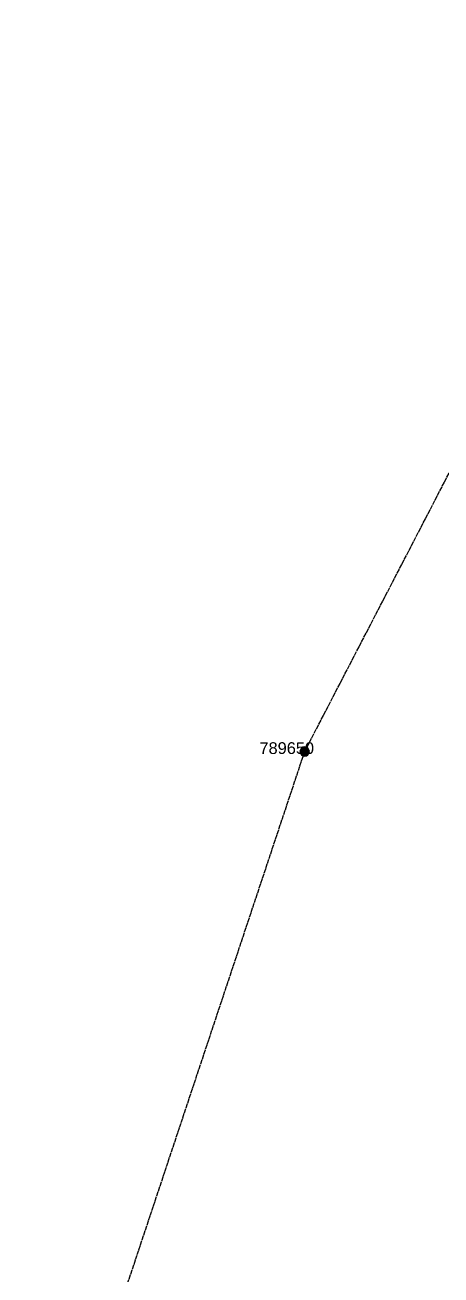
# Model space of a CAD drawing. Header units: metres. Extents: x 257881 to 262822, y 6187520 to 6191911.
# Drawn here: x 259419 to 259507.8, y 6189376.1 to 6189642.9 of the extents above; entities that cross this region are included whole.
import ezdxf
from ezdxf.enums import TextEntityAlignment as Align

# ---------------------------------------------------------------- set-up
doc = ezdxf.new("R2010")
doc.units = ezdxf.units.M
doc.linetypes.add('Cable Exist OH', pattern=[1, 1, 0])
doc.layers.get('0').update_dxf_attribs({"color": 6})
doc.layers.add('Mains_HV_EXT', color=7, linetype='Continuous')
doc.layers.add('SupportsOH_SP_TR_HV_LV_SL_EXT', color=7, linetype='Continuous')
doc.styles.add('POLE_LABEL', font='arial.ttf')
doc.styles.get("Standard").update_dxf_attribs({"font": 'arial.ttf'})

# ---------------------------------------------------------------- blocks, each defined once
blk = doc.blocks.new('POLE_EXT')
blk.add_hatch(color=256).paths.add_polyline_path([(-1, 0, 1), (1, 0, 1)])
blk.add_lwpolyline([(-1, 0, 1), (1, 0, 1)], format="xyb", close=True)
for tag, height, flags, p in [('pNumber', 2.5, 8, (-17.84, 2.07)), ('OWNED_BY', 0.2, 9, (1.35, -0.4)), ('SPECIAL_USE', 0.2, 9, (1.35, -0.8)), ('STATE', 0.2, 9, (1.35, -1)), ('cLV', 0.2, 9, (1.35, -1.4)), ('hDepth', 0.2, 9, (1.35, -1.6)), ('hDia', 0.2, 9, (1.35, -1.8)), ('cHV', 0.2, 9, (1.35, -2)), ('PARENT', 0.2, 9, (1.35, -0.6)), ('USAGE', 0.2, 9, (1.35, -1.2)), ('LBRACKET', 0.2, 9, (1.35, -2.2)), ('LExisting', 0.2, 9, (1.35, -2.4)), ('LANTNUMBER', 0.2, 9, (1.35, -2.6)), ('cLinedev', 0.2, 9, (1.35, -3.4)), ('pExisting', 0.2, 9, (1.35, -3.8)), ('pFooting', 0.2, 9, (1.35, -4.4)), ('pNew', 0.2, 9, (1.35, -4.6)), ('pRelocate', 0.2, 9, (1.35, -5)), ('pRemove', 0.2, 9, (1.35, -5.2)), ('pReplace', 0.2, 9, (1.35, -5.4)), ('LOther', 0.2, 9, (1.35, -2.8)), ('LRemove', 0.2, 9, (1.35, -3)), ('LEGEND', 0.2, 9, (1.35, -3.2)), ('LOCATION', 0.2, 9, (1.35, -3.6)), ('PFNUMBER', 0.2, 9, (1.35, -4)), ('NEWPFNUMBER', 0.2, 9, (1.35, -4.2)), ('pStay', 0.2, 9, (1.35, -5.6)), ('pType', 0.2, 9, (1.35, -5.8)), ('cspan', 0.2, 9, (1.35, -6)), ('STREETNAME', 0.2, 9, (1.35, -6.2)), ('SUBURB', 0.2, 9, (1.35, -6.4)), ('OPERATED_BY', 0.2, 9, (1.36, -7.01)), ('NOTES', 0.2, 9, (1.35, -6.6)), ('MAINTAINED_BY', 0.2, 9, (1.36, -6.81))]:
    blk.add_attdef(tag, text='', height=height, dxfattribs=dict(flags=flags)).set_placement(p, align=Align.MIDDLE_LEFT)
at = {"style": 'POLE_LABEL'}
for tag, height, flags, p in [('ASSET_NUM', 2.5, 8, (2, 2)), ('STRUCTURE_PLANT_NUMBER', 0.2, 9, (1.35, 0.03)), ('STREET_CODE', 0.2, 9, (1.35, -0.2))]:
    blk.add_attdef(tag, text='', height=height, dxfattribs=dict(at, flags=flags)).set_placement(p, align=Align.MIDDLE_LEFT)
at = {"flags": 1}
blk.add_attdef('Z', (1.35, -7.33), '', height=0.2, dxfattribs=at)

msp = doc.modelspace()

# ---------------------------------------------------------------- linework, layer by layer
at = {"layer": 'Mains_HV_EXT', "linetype": 'Cable Exist OH'}
msp.add_lwpolyline([(259418.97, 6189308.44), (259478.7, 6189487.82), (259522.23, 6189571.73), (259530.81, 6189617.44), (259596.73, 6189642.93)], dxfattribs=at)

# ---------------------------------------------------------------- block references
at = {"layer": 'SupportsOH_SP_TR_HV_LV_SL_EXT'}
ref = msp.add_blockref('POLE_EXT', (259478.7, 6189487.82), dxfattribs=at)
ref.add_attrib('ASSET_NUM', '789650', dxfattribs={"layer": '0', "height": 2.5, "style": 'POLE_LABEL'}).set_placement((259480.7, 6189488.57), align=Align.MIDDLE_RIGHT)

doc.saveas('drawing.dxf')
